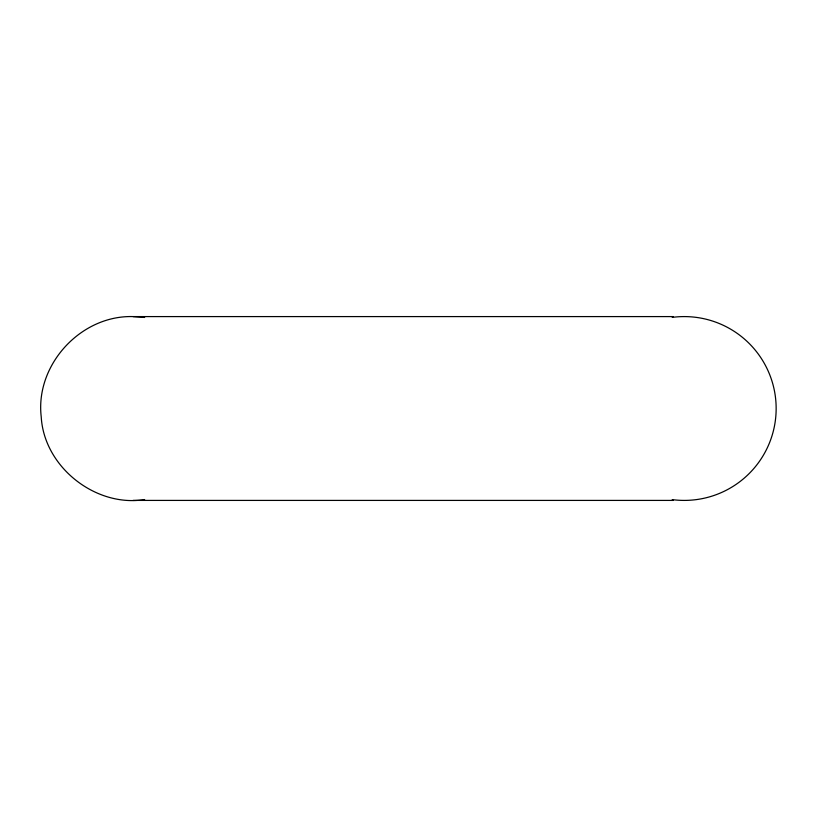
<?xml version="1.0" encoding="UTF-8"?>
<svg xmlns="http://www.w3.org/2000/svg" width="817" height="817" viewBox="0 0 817 817"><rect width="100%" height="100%" fill="white"/><g stroke="black" fill="none" stroke-linecap="round" stroke-linejoin="round"><path stroke-width="1.23" d="M144.65 499.544C96.192 507.633 44.016 467.395 41.218 416.762C35.111 364.791 80.832 315.056 133.069 316.587L673.279 316.587M133.069 500.413L673.279 500.413M133.069 316.587L144.65 317.456M672.238 317.374A91.912 91.912 0 0 1 776.15 408.5A91.912 91.912 0 0 1 672.238 499.626"/></g></svg>
